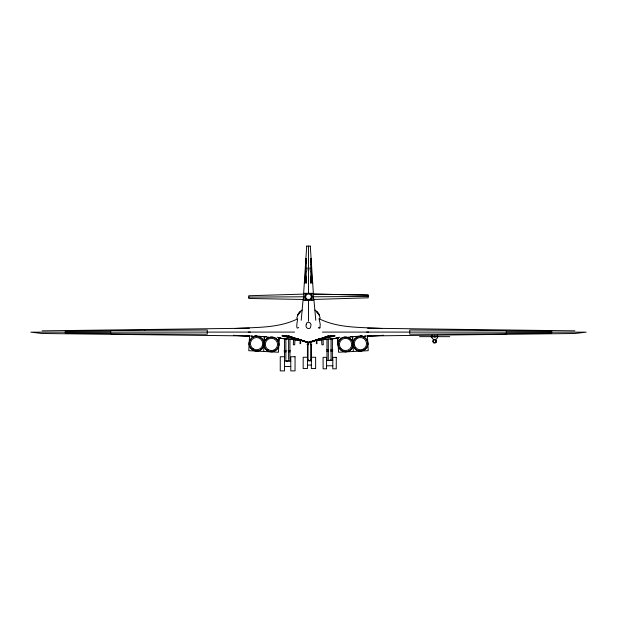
<?xml version="1.0" encoding="UTF-8"?>
<svg xmlns="http://www.w3.org/2000/svg" width="617" height="617" viewBox="0 0 617 617"><rect width="100%" height="100%" fill="white"/><g stroke="black" fill="none" stroke-linecap="round" stroke-linejoin="round"><path stroke-width="0.93" d="M285.864 359.472L285.864 338.764M288.609 359.472L288.609 338.764M300.641 340.191L300.641 343.677L300.024 343.677L300.093 340.407M308.03 360.058L308.03 342.173M310.775 360.058L310.775 341.232M328.298 358.747L328.298 338.972M331.044 359.688L331.044 338.031M263.683 351.466L263.96 344.98M293.569 339.311L293.322 344.795L294.687 344.795L295.003 339.311M249.561 335.856L248.782 350.687L278.444 352.245L279.223 337.414M264.099 342.196L264.392 336.635L264.045 342.157M306.703 246.114L303.649 293.322L313.351 293.322L310.297 246.114M301.212 320.285L303.148 298.898M433.99 336.658C435.494 334.314 435.494 338.995 433.99 336.658L419.591 336.658M296.762 318.195L298.296 313.791L300.749 311.207L297.864 314.978M297.864 314.732L299.577 312.086L302.091 310.05M297.525 319.305C298.242 317.285 294.725 331.391 298.667 327.434M297.641 318.842C278.329 328.406 256.063 327.133 235.131 328.491M383.635 335.255L367.377 336.55M316.668 339.82L332.085 335.825L308.5 342.319L284.915 335.825L300.332 339.82M312.225 341.031L333.666 335.825L315.958 339.851M315.842 339.967L335.116 335.825L317.678 339.327M314.161 340.599L338.702 338.17M348.142 337.237L362.302 335.825L360.405 335.995M323.455 339.165L325.352 339.003M330.087 338.594L331.985 338.432M335.771 338.108L338.617 337.861M314.092 340.484L320.616 339.921L320.616 339.412M323.447 339.358L328.167 339.011M330.049 338.872L338.548 338.247M361.192 336.589L365.912 336.242M335.725 338.193L337.553 338.077M338.772 337.36L339.952 337.298M350.433 336.751L351.613 336.689M354.143 336.558L354.783 336.52M364.539 336.01L366.444 335.91M42.072 330.851L249.438 328.205M248.782 297.109L303.687 296.785M313.313 296.785L368.218 296.453M110.667 331.005L65.286 331.221L65.286 333.095L110.667 333.273M506.333 333.273L551.714 333.095L551.714 331.221L506.333 331.005M306.718 246.114L310.282 246.114M303.687 300.24L313.313 300.24M319.899 327.974L320.238 324.357L319.074 318.688L319.475 319.305M367.562 328.205L574.928 330.851M250.363 332.085L30.85 332.17L42.072 333.488L249.438 335.957M366.637 332.085L586.15 332.17L574.928 333.488L367.562 335.957M248.258 332.093L294.564 332.093M322.436 332.093L368.742 332.093M435.378 336.658L449.77 336.658M307.065 342.782L308.508 342.782M310.297 342.782L311.739 342.782M278.56 344.147L278.984 337.746L280.851 338.17M338.455 344.163L337.877 344.163L337.599 337.769M307.065 344.618L308.508 344.618M310.297 344.618L311.739 344.618M326.555 349.878L328.637 349.878M330.712 349.878L332.794 349.878M284.121 350.61L286.203 350.61M288.278 350.61L290.36 350.61M326.555 351.058L328.637 351.058M330.712 351.058L332.794 351.058M284.121 351.783L286.203 351.783M288.278 351.783L290.36 351.783M284.53 356.734L280.257 356.734L280.257 370.886L284.53 370.886L284.53 351.783M307.443 357.251L303.171 357.251L303.171 368.565L307.443 368.565L307.443 344.618M311.369 357.251L315.642 357.251L315.642 368.565L311.369 368.565L311.369 344.618M326.555 360.374L332.802 360.374M307.443 360.744L311.369 360.744M284.53 361.099L290.777 361.099M307.443 365.071L311.369 365.071M326.555 365.788L332.802 365.788M284.53 366.513L290.777 366.513M313.313 294.101L368.218 295.088L368.218 297.81L313.313 299.461L313.313 294.108L368.218 295.088M250.556 335.91L252.461 336.01M262.217 336.52L262.857 336.558M265.387 336.689L266.567 336.751M277.048 337.298L277.689 337.329M249.492 336.543L233.365 335.255M249.26 336.064L245.427 335.825L249.214 336.111M251.111 336.25L255.854 336.597M278.614 338.263L287.152 338.887M289.049 339.026L293.792 339.373M256.603 335.995L254.698 335.825L268.858 337.237M278.529 337.877L281.391 338.124M285.201 338.448L287.106 338.617M291.872 339.026L293.785 339.188M295.69 339.859L303.009 340.491M278.298 338.17L302.839 340.599M381.869 328.491C360.937 327.133 338.671 328.406 319.359 318.842M299.322 339.327L281.884 335.825L301.158 339.967M301.042 339.851L283.334 335.825L304.775 341.031M318.333 327.434L318.95 328.252L319.899 327.758M314.909 310.05L317.423 312.086L319.136 314.732M319.136 314.978L316.251 311.207L318.704 313.791L320.238 318.195M313.852 298.898L315.788 320.285M352.885 342.196L352.546 336.635L352.831 342.165M321.565 339.327L321.904 344.81L323.262 344.81L323.015 339.327M367.439 335.856L368.218 350.687L338.556 352.245L337.777 337.414M353.04 344.98L353.317 351.466M316.907 340.407L316.976 343.677L316.367 343.677L316.359 340.191M437.6 336.334L437.6 336.975M435.378 336.342L435.378 336.967M433.99 336.342L433.99 336.967M431.761 336.334L431.761 336.975M337.553 337.738L337.553 338.155M332.386 338.386L332.386 349.878M332.386 351.058L332.386 360.374M326.964 339.342L326.964 349.878M326.964 351.058L326.964 360.374M311.963 293.322L311.963 300.24M308.5 246.114L308.5 293.322M308.5 300.24L308.5 321.187M305.037 293.322L305.037 300.24M289.951 339.111L289.951 350.61M289.951 351.783L289.951 361.099M284.53 338.155L284.53 350.61M437.206 335.193A2.915 2.915 0 0 1 435.44 339.473M433.928 339.473A2.915 2.915 0 0 1 432.155 335.193M435.957 340.499A1.473 1.473 0 0 1 435.957 341.965M435.718 342.273A1.473 1.473 0 0 1 435.417 342.504M433.944 342.504A1.473 1.473 0 0 1 433.643 342.273M433.404 341.965A1.473 1.473 0 0 1 433.404 340.499M433.643 340.191A1.473 1.473 0 0 1 433.944 339.959M435.417 339.959A1.473 1.473 0 0 1 435.718 340.191M437.16 336.442A3.825 3.694 -90 0 1 437.661 336.473A1.087 1.049 -90 0 1 438.124 336.658A1.087 1.049 -90 0 1 437.661 336.843A3.825 3.694 90 0 1 437.16 336.867M437.137 336.442A2.522 2.437 -90 0 1 437.6 336.658A2.522 2.437 -90 0 1 437.137 336.867M330.943 359.95A1.373 0.686 0 0 1 329.409 360.359A1.373 0.686 0 0 1 328.298 359.688M310.675 359.796A1.373 0.686 0 0 1 309.402 360.744A1.373 0.686 0 0 1 308.138 359.796M288.609 360.413A1.373 0.686 0 0 1 287.237 361.099A1.373 0.686 0 0 1 285.864 360.413M306.024 263.366L306.032 268.873L307.227 267.855L306.125 273.408L306.564 283.149L305.731 276.254L304.983 283.303L306.086 258.538L306.024 263.366M310.976 264.778L310.968 268.873L309.773 267.855L310.875 273.408L310.436 283.149L311.269 276.254L312.017 283.303L310.914 258.538L310.976 264.778M306.24 324.534C304.52 328.344 310.683 330.689 310.783 326.162C312.372 322.537 306.456 320.339 306.24 324.534M338.579 341.957C335.193 350.826 349.631 355.94 352.577 346.916C350.78 338.039 362.472 331.853 367.115 340.468C371.411 348.929 357.582 355.523 353.711 346.862C354.574 337.838 342.296 332.91 338.579 341.957M249.885 340.468C245.589 348.929 259.418 355.523 263.289 346.862C262.426 337.838 274.704 332.91 278.421 341.957C281.807 350.826 267.369 355.94 264.423 346.916C266.22 338.039 254.528 331.853 249.885 340.468M328.545 335.825L308.5 343.06L288.455 335.825L308.5 342.697L330.38 335.825L308.5 342.319L286.62 335.825L308.5 342.697L328.545 335.825M371.573 335.825L367.801 336.103L371.573 335.825M303.687 294.108L248.782 295.751L248.782 298.466L303.687 299.461L303.687 294.108M144.717 330.326L110.667 330.535L110.667 333.743L207.281 334.19L207.281 330.01L144.717 330.326M506.333 333.743L409.719 334.19L409.719 330.01L506.333 330.535L506.333 333.743M295.049 356.734L290.777 356.734L290.777 370.886L295.049 370.886L295.049 356.734M326.555 357.343L323.092 357.343L323.092 368.812L326.555 368.812L326.555 357.343M336.265 357.343L332.802 357.343L332.802 368.812L336.265 368.812L336.265 357.343M433.982 342.45L433.689 342.227A1.404 1.404 0 0 1 434.198 339.913A1.404 1.404 0 0 1 436.08 341.355A1.404 1.404 0 0 1 433.982 342.45M352.646 342.142L352.284 341.24A7.427 7.427 0 0 0 340.06 339.473A7.427 7.427 0 0 0 343.098 351.435A7.427 7.427 0 0 0 352.993 344.047L352.646 342.142M263.852 342.119L263.59 341.186A7.427 7.427 0 0 0 251.62 338.147A7.427 7.427 0 0 0 253.394 350.363A7.427 7.427 0 0 0 264.007 344.047L263.852 342.119M433.766 342.821A1.836 1.836 0 0 0 436.512 341.232A1.836 1.836 0 0 0 433.766 339.643A1.836 1.836 0 0 0 433.766 342.821M431.237 336.651A1.087 1.049 -90 0 0 431.707 336.843A3.825 3.694 -90 0 0 432.201 336.867A2.522 2.437 -90 0 1 431.761 336.658A2.522 2.437 -90 0 1 432.224 336.442A3.825 3.694 90 0 0 431.707 336.473A1.087 1.049 -90 0 0 431.237 336.658M356.202 349.785A7.427 7.427 0 0 0 367.817 344.247A7.427 7.427 0 0 0 357.212 336.959A7.427 7.427 0 0 0 356.202 349.785M355.724 347.664A6.162 6.162 0 0 0 366.22 345.721A6.162 6.162 0 0 0 359.287 337.599A6.162 6.162 0 0 0 355.724 347.664M340.892 348.443A6.162 6.162 0 0 0 351.389 346.499A6.162 6.162 0 0 0 344.456 338.378A6.162 6.162 0 0 0 340.892 348.443M267.377 350.664A7.427 7.427 0 0 0 278.838 344.826A7.427 7.427 0 0 0 268.048 337.823A7.427 7.427 0 0 0 267.377 350.664M253.232 348.829A6.162 6.162 0 0 0 262.742 343.985A6.162 6.162 0 0 0 253.788 338.17A6.162 6.162 0 0 0 253.232 348.829M268.063 349.608A6.162 6.162 0 0 0 277.573 344.764A6.162 6.162 0 0 0 268.619 338.949A6.162 6.162 0 0 0 268.063 349.608M306.772 299.777A3.463 3.463 0 0 0 311.963 296.785A3.463 3.463 0 0 0 306.772 293.785A3.463 3.463 0 0 0 306.772 299.777M307.081 299.23A2.83 2.83 0 0 0 311.33 296.785A2.83 2.83 0 0 0 307.081 294.332A2.83 2.83 0 0 0 307.081 299.23"/></g></svg>
